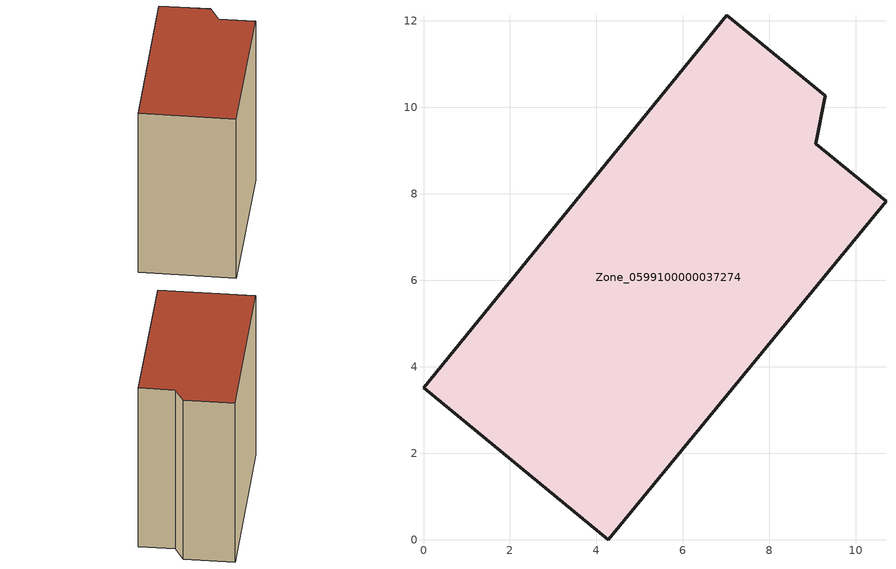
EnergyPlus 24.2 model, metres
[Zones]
Zone_0599100000037274
 floor ground (C_G): 0,3.51 7.01,12.13 9.29,10.27 9.07,9.16 10.7,7.83 4.27,0 z0
 wall outside (C_F): 7.01,12.13 0,3.51 4.27,0 10.7,7.83 9.07,9.16 9.29,10.27 7.01,12.13 z0:10.56
 roof outside (C_R): 0,3.51 4.27,0 10.7,7.83 9.07,9.16 9.29,10.27 7.01,12.13 z10.56
[BUILDING]
Pand.0599100000037274: North Axis=0; Terrain=City; Loads Convergence Tolerance Value=0.04; Temperature Convergence Tolerance Value=0.4; Solar Distribution=FullExterior; Maximum Number of Warmup Days=25; Minimum Number of Warmup Days=1
[Site:Location]
Rotterdam.The.Hague.AP_ZH_NLD Design_Conditions: Latitude=51.96; Longitude=4.45; Time Zone=1; Elevation=-4.5
[SITE:GROUNDTEMPERATURE:BUILDINGSURFACE]
18, 18, 18, 18, 18, 18, 18, 18, 18, 18, 18, 18
[MATERIAL] Thermal Absorptance=0.9; Solar Absorptance=0.7; Visible Absorptance=0.7
Name | Roughness | Thickness | Conductivity | Density | Specific Heat
G.TI.1946 | MediumSmooth | 0.15 | 1 | 540 | 1210
F.TI.1946 | Rough | 0.3 | 0.857143 | 1920 | 840
R.TI.1946 | MediumRough | 0.2 | 0.1 | 1500 | 1000
[CONSTRUCTION]
C_G: G.TI.1946
C_F: F.TI.1946
C_R: R.TI.1946
[ZONE]
Zone_0599100000037274: Type=1; Multiplier=1; Ceiling Height=Autocalculate; Volume=Autocalculate; Floor Area=autocalculate; Part of Total Floor Area=Yes
[ZONEINFILTRATION:DESIGNFLOWRATE]
Infil_Zone_0599100000037274: Zone or ZoneList or Space or SpaceList=Zone_0599100000037274; Schedule=AlwaysOn; Design Flow Rate Calculation Method=Flow/Area; Flow Rate per Floor Area=0.003; Constant Term Coefficient=1; Temperature Term Coefficient=0; Velocity Term Coefficient=0; Velocity Squared Term Coefficient=0
[HVACTEMPLATE:ZONE:IDEALLOADSAIRSYSTEM]
Zone_0599100000037274: Maximum Heating Supply Air Temperature=50; Minimum Cooling Supply Air Temperature=13; Maximum Heating Supply Air Humidity Ratio=0.0156; Minimum Cooling Supply Air Humidity Ratio=0.0077; Heating Limit=NoLimit; Cooling Limit=NoLimit; Dehumidification Control Type=ConstantSensibleHeatRatio; Cooling Sensible Heat Ratio=0.7; Dehumidification Setpoint=60; Humidification Control Type=None; Humidification Setpoint=30; Outdoor Air Method=None; Outdoor Air Flow Rate per Person=0.00944; Outdoor Air Flow Rate per Zone Floor Area=0; Outdoor Air Flow Rate per Zone=0; Demand Controlled Ventilation Type=None; Outdoor Air Economizer Type=NoEconomizer; Heat Recovery Type=None; Sensible Heat Recovery Effectiveness=0.7; Latent Heat Recovery Effectiveness=0.65
[ZONECONTROL:THERMOSTAT]
ThermostatControl_Zone_0599100000037274: Zone or ZoneList=Zone_0599100000037274; Control Type Schedule=DualSetpointControlType; Control 1=Thermostat_Zone_0599100000037274; Temperature Difference Between Cutout And Setpoint=0
[THERMOSTATSETPOINT:DUALSETPOINT]
Thermostat_Zone_0599100000037274: Heating Setpoint Temperature Schedule=HeatingSetpoint_Zone_0599100000037274; Cooling Setpoint Temperature Schedule=CoolingSetpoint_Zone_0599100000037274
[SCHEDULE:COMPACT]
HeatingSetpoint_Zone_0599100000037274: Through: 12/31, For: AllDays, Until: 24:00, 21
CoolingSetpoint_Zone_0599100000037274: Through: 12/31, For: AllDays, Until: 24:00, 24
DualSetpointControlType: Through: 12/31, For: AllDays, Until: 24:00, 4
AlwaysOn: Through: 12/31, For: AllDays, Until: 24:00, 1
